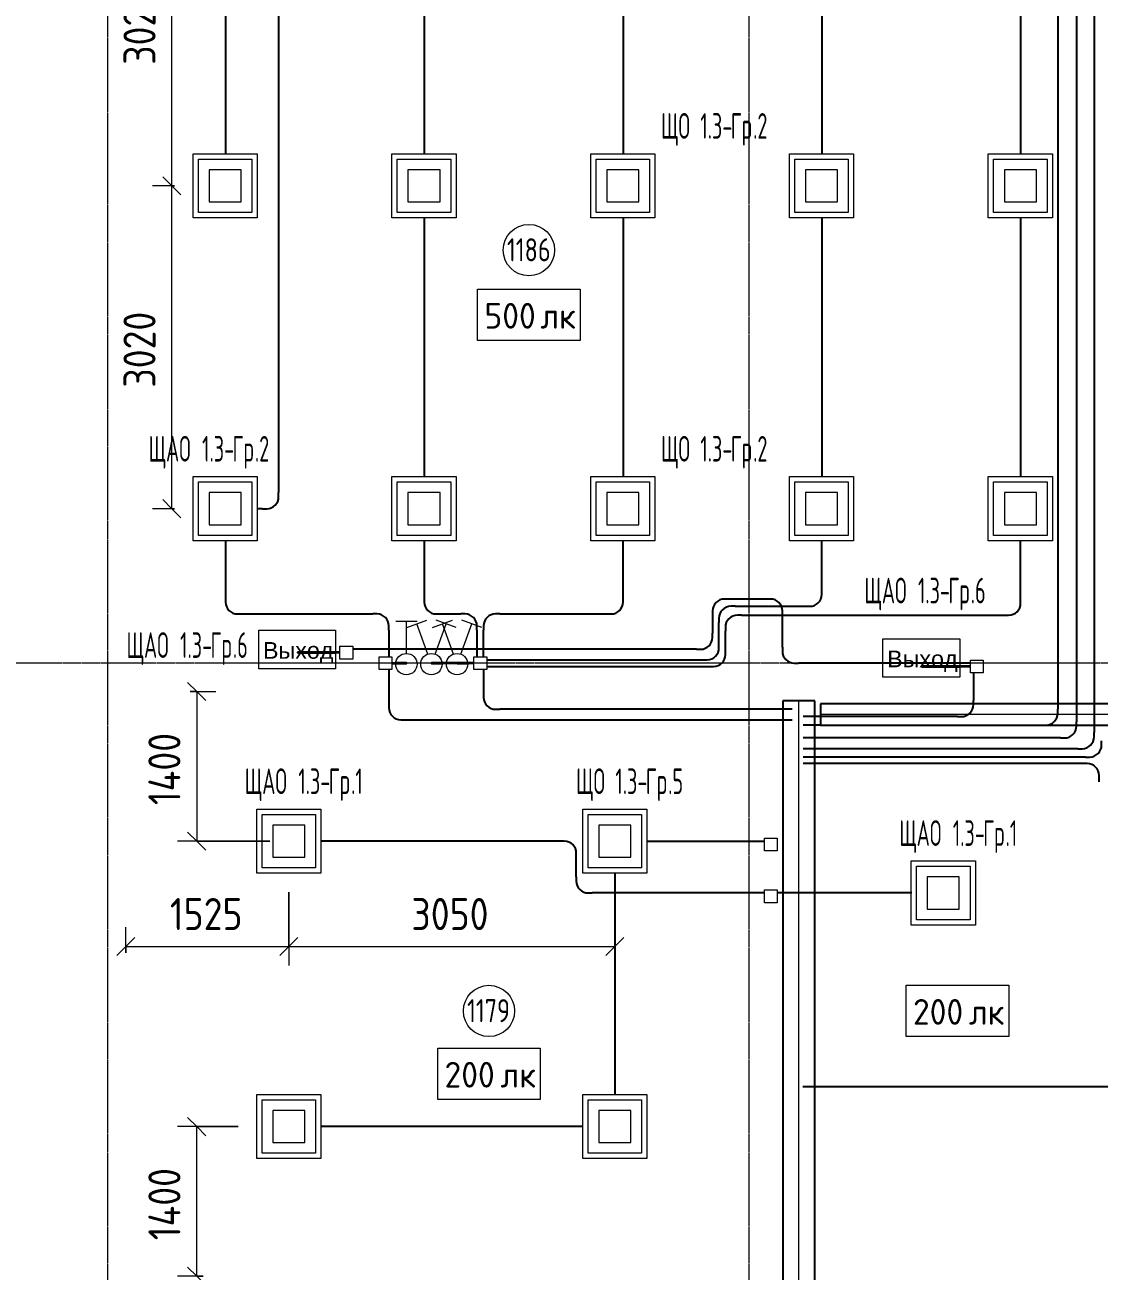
# Model space of a CAD drawing. Header units: millimetres. Extents: x -4730 to 98194, y -4296 to 93388.
# Drawn here: x 77226 to 87276, y 60813 to 72470 of the extents above; entities that cross this region are included whole.
import ezdxf

# ---------------------------------------------------------------- set-up
doc = ezdxf.new("R2010")
doc.units = ezdxf.units.MM
doc.linetypes.add('Линия сетки', pattern=[22.225, 12.7, -3.175, 3.175, -3.175])
for name, color, linetype, lineweight, true_color in [('Кабельные лотки', 5, 'Continuous', 25, 0x0000ff), ('Короба', 7, 'Continuous', 25, 0x008000), ('Соединительные детали коробов', 7, 'Continuous', 25, 0x008000), ('Типовые аннотации', 5, 'Continuous', 18, 0x0000ff)]:
    doc.layers.add(name, color=color, linetype=linetype, lineweight=lineweight, true_color=true_color)
for name, color, linetype, lineweight in [('Марки помещений', 7, 'Continuous', 9), ('Марки силовых электроприборов', 7, 'Continuous', 9), ('Осевая линия', 7, 'Continuous', 18), ('Оси', 7, 'Continuous', 9), ('Провода', 7, 'Continuous', 35), ('Размеры', 7, 'Continuous', 9), ('Размеры-120', 7, 'Continuous', 9)]:
    doc.layers.add(name, color=color, linetype=linetype, lineweight=lineweight)
doc.styles.add('Arial', font='arial.ttf', dxfattribs={"height": 156})
doc.styles.add('GOST Common', font='GOST_Common.ttf', dxfattribs={"width": 0.6, "height": 240})
doc.styles.add('GOST Common_1', font='GOST_Common.ttf', dxfattribs={"width": 0.9, "height": 300})
doc.styles.add('GOST Common_2', font='GOST_Common.ttf', dxfattribs={"height": 240})
doc.styles.add('GOST Common_3', font='GOST_Common.ttf', dxfattribs={"width": 0.8, "height": 216})
doc.dimstyles.new('ADSK_Проверочный_3', dxfattribs={"dimscale": 304.8, "dimtxt": 301.714499, "dimasz": 0.556693, "dimexe": 0.590551, "dimexo": 0.590551, "dimgap": 0.19685, "dimtad": 1, "dimdec": 3, "dimrnd": 0.001, "dimdsep": 46, "dimtxsty": 'GOST Common_1', "dimblk1": 'OBLIQUE', "dimblk2": 'OBLIQUE', "dimsah": 1, "dimcen": 0.09, "dimazin": 0, "dimtfac": 1, "dimtdec": 4, "dimtix": 1, "dimtmove": 0, "dimatfit": 3, "dimfxl": 1, "dimtvp": 1, "dimtolj": 1, "dimtzin": 0, "dimarcsym": 2})

# ---------------------------------------------------------------- blocks, each defined once
blk = doc.blocks.new('M_Короб_ отвод - Плоский торец - ПВХ - Стандартная-2386742-1-й этаж')
at = {"layer": 'Соединительные детали коробов'}
for p, q in [((0, 111.95), (0, 150.05)), ((-150.05, 0), (-111.95, 0))]:
    blk.add_line(p, q, dxfattribs=at)
blk.add_arc((-111.95, 111.95), 111.95, 270, 0, dxfattribs=at)
blk = doc.blocks.new('DIMBLOCK268-1-й этаж')
at = {"layer": 'Размеры-120'}
for p, q in [((78600, 70965), (78515, 71050)), ((78625, 70965), (78420, 70965)), ((78600, 67945), (78600, 70965)), ((78600, 70965), (78685, 70880)), ((78600, 70965), (78625, 70965)), ((78600, 67945), (78515, 68030)), ((78625, 67945), (78420, 67945)), ((78600, 67945), (78685, 67860)), ((78600, 67945), (78625, 67945))]:
    blk.add_line(p, q, dxfattribs=at)
at = {"layer": 'Размеры-120', "color": 0, "insert": (78148, 69077), "char_height": 300, "width": 908.21, "attachment_point": 1, "rotation": 90, "line_spacing_factor": 1.022761, "style": 'GOST Common_1'}
blk.add_mtext('3020', dxfattribs=at)
blk = doc.blocks.new('_Oblique')
at = {"color": 0, "linetype": 'ByBlock', "lineweight": -2}
blk.add_line((-0.5, -0.5), (0.5, 0.5), dxfattribs=at)
blk = doc.blocks.new('DIMBLOCK269-1-й этаж')
at = {"layer": 'Размеры-120'}
for p, q in [((78600, 73985), (78515, 74070)), ((78625, 73985), (78420, 73985)), ((78600, 70965), (78600, 73985)), ((78600, 73985), (78685, 73900)), ((78600, 73985), (78625, 73985)), ((78600, 70965), (78515, 71050)), ((78625, 70965), (78420, 70965)), ((78600, 70965), (78685, 70880)), ((78600, 70965), (78625, 70965))]:
    blk.add_line(p, q, dxfattribs=at)
at = {"layer": 'Размеры-120', "color": 0, "insert": (78148, 72097), "char_height": 300, "width": 908.21, "attachment_point": 1, "rotation": 90, "line_spacing_factor": 1.022761, "style": 'GOST Common_1'}
blk.add_mtext('3020', dxfattribs=at)
blk = doc.blocks.new('ADSK_Марка_Помещение_1_ГОСТ21-501-2011 - Номер-85995-1-й этаж')
at = {"layer": 'Марки помещений'}
blk.add_circle((0, 0), 2, dxfattribs=at)
blk = doc.blocks.new('DIMBLOCK271-1-й этаж')
at = {"layer": 'Размеры-120'}
for p, q in [((78833, 66235), (78748, 66320)), ((78773, 66235), (79013, 66235)), ((78833, 66235), (78773, 66235)), ((78833, 66235), (78833, 64835)), ((78833, 66235), (78918, 66150)), ((79517, 64835), (78653, 64835)), ((78833, 64835), (78748, 64920)), ((78833, 64835), (78918, 64750)), ((78833, 64835), (79517, 64835))]:
    blk.add_line(p, q, dxfattribs=at)
at = {"layer": 'Размеры-120', "color": 0, "insert": (78381, 65172), "char_height": 300, "width": 871.39, "attachment_point": 1, "rotation": 90, "line_spacing_factor": 1.022761, "style": 'GOST Common_1'}
blk.add_mtext('1400', dxfattribs=at)
blk = doc.blocks.new('DIMBLOCK272-1-й этаж')
at = {"layer": 'Размеры-120'}
for p, q in [((78833, 62165), (78748, 62250)), ((79220, 62165), (78653, 62165)), ((78833, 60765), (78833, 62165)), ((78833, 62165), (78918, 62080)), ((78833, 62165), (79220, 62165)), ((78833, 60765), (78748, 60850)), ((78893, 60765), (78653, 60765)), ((78833, 60765), (78918, 60680)), ((78833, 60765), (78893, 60765))]:
    blk.add_line(p, q, dxfattribs=at)
at = {"layer": 'Размеры-120', "color": 0, "insert": (78381, 61102), "char_height": 300, "width": 871.39, "attachment_point": 1, "rotation": 90, "line_spacing_factor": 1.022761, "style": 'GOST Common_1'}
blk.add_mtext('1400', dxfattribs=at)
blk = doc.blocks.new('DIMBLOCK273-1-й этаж')
at = {"layer": 'Размеры-120'}
for p, q in [((79695, 64357), (79695, 63671)), ((79695, 63851), (79695, 64357)), ((78170, 63791), (78170, 64031)), ((78170, 63851), (78255, 63935)), ((79695, 63851), (79780, 63935)), ((78170, 63851), (78085, 63766)), ((78170, 63851), (79695, 63851)), ((78170, 63851), (78170, 63791)), ((79695, 63851), (79610, 63766))]:
    blk.add_line(p, q, dxfattribs=at)
at = {"layer": 'Размеры-120', "color": 0, "insert": (78582, 64303), "char_height": 300, "width": 840.71, "attachment_point": 1, "line_spacing_factor": 1.022761, "style": 'GOST Common_1'}
blk.add_mtext('1525', dxfattribs=at)
blk = doc.blocks.new('DIMBLOCK274-1-й этаж')
at = {"layer": 'Размеры-120'}
for p, q in [((79695, 64357), (79695, 63671)), ((79695, 63851), (79695, 64357)), ((82745, 64357), (82745, 63671)), ((82745, 63851), (82745, 64357)), ((79695, 63851), (79780, 63935)), ((82745, 63851), (82830, 63935)), ((79695, 63851), (79610, 63766)), ((79695, 63851), (82745, 63851)), ((82745, 63851), (82660, 63766))]:
    blk.add_line(p, q, dxfattribs=at)
at = {"layer": 'Размеры-120', "color": 0, "insert": (80842, 64303), "char_height": 300, "width": 908.21, "attachment_point": 1, "line_spacing_factor": 1.022761, "style": 'GOST Common_1'}
blk.add_mtext('3050', dxfattribs=at)
blk = doc.blocks.new('Морка помещения_освещённость_ - Морка помещения_освещённость_-1484368-1-й этаж')
at = {"layer": 'Марки помещений', "color": 190, "true_color": 0x8000ff}
for p, q in [((-4, 0), (-4, 4)), ((-4, 4), (4, 4)), ((4, 4), (4, 0)), ((4, 0), (-4, 0))]:
    blk.add_line(p, q, dxfattribs=at)

msp = doc.modelspace()

# ---------------------------------------------------------------- linework, layer by layer
at = {"layer": 'Кабельные лотки'}
for p, q in [((84617.9607, 66148.1437), (84317.9607, 66148.1437)), ((84317.9607, 66148.1437), (84317.9607, 46528.1437)), ((84617.9607, 46528.1437), (84617.9607, 66148.1437)), ((84671.3863, 66120), (84671.3863, 65920)), ((87596.3863, 66120), (84671.3863, 66120)), ((84671.3863, 65920), (87596.3863, 65920))]:
    msp.add_line(p, q, dxfattribs=at)
at = {"layer": 'Короба'}
for p, q in [((86889.1331, 78871.0663), (86889.1331, 66070.05)), ((87064.1331, 78871.0663), (87064.1331, 65950.05)), ((87229.1331, 78871.0663), (87229.1331, 65850.05)), ((79599.764, 76854.95), (79599.764, 68095.05)), ((79102.264, 73687.5), (79102.264, 71262.5)), ((80962.264, 73687.5), (80962.264, 71262.5)), ((82822.264, 73687.5), (82822.264, 71262.5)), ((84682.264, 73687.5), (84682.264, 71262.5)), ((86542.264, 73687.5), (86542.264, 71262.5)), ((80962.264, 70667.5), (80962.264, 68242.5)), ((82822.264, 70667.5), (82822.264, 68242.5)), ((84682.264, 70667.5), (84682.264, 68242.5)), ((86542.264, 70667.5), (86542.264, 68242.5)), ((79449.714, 67945), (79399.764, 67945)), ((79102.264, 67647.5), (79102.264, 67110.05)), ((80962.264, 67647.5), (80962.264, 67110.05)), ((82822.264, 67110.05), (82822.264, 67647.5)), ((84682.264, 67181.55), (84682.264, 67647.5)), ((86542.264, 67098.55), (86542.264, 67647.5)), ((84162.8982, 67100), (83810.05, 67100)), ((83870.05, 67031.5), (84532.214, 67031.5)), ((79252.314, 66960), (80481.45, 66960)), ((81112.314, 66960), (81304.9303, 66960)), ((81668.0303, 66960), (82672.214, 66960)), ((83660, 66949.95), (83660, 66779.9012)), ((83930.05, 66948.5), (86392.214, 66948.5)), ((84312.9482, 66649.9012), (84312.9482, 66949.95)), ((80631.5, 66809.95), (80631.5, 66560)), ((81454.9803, 66809.95), (81454.9803, 66560)), ((81517.9803, 66560), (81517.9803, 66809.95)), ((83720, 66681.55), (83720, 66881.45)), ((83780, 66618.55), (83780, 66798.45)), ((83509.95, 66629.8512), (80292.9482, 66629.8512)), ((81546.4803, 66531.5), (83569.95, 66531.5)), ((81546.4803, 66468.5), (83629.95, 66468.5)), ((86072.9482, 66499.8512), (84462.9982, 66499.8512)), ((80631.5, 66440), (80631.5, 66120.05)), ((81517.9803, 66440), (81517.9803, 66218.1937)), ((86101.4482, 66408.3512), (86101.4482, 66150.05)), ((84405.4473, 66068.1437), (81668.0303, 66068.1437)), ((85951.3982, 66000), (84509.1331, 66000)), ((80781.55, 65970), (84405.4473, 65970)), ((84671.3863, 65920), (84509.1331, 65920)), ((86914.0831, 65800), (84509.1331, 65800)), ((87079.0831, 65700), (84509.1331, 65700)), ((87149.95, 65622), (84509.1331, 65622)), ((87126.45, 65561.0617), (84509.1331, 65561.0617)), ((87276.5, 65391.1117), (87276.5, 65411.0117)), ((82234.714, 64835), (79994.764, 64835)), ((83044.764, 64835), (84144.764, 64835)), ((82384.764, 64500.05), (82384.764, 64684.95)), ((82747.264, 62462.5), (82747.264, 64537.5)), ((84144.764, 64350), (82534.814, 64350)), ((85523.6442, 64350), (84264.764, 64350)), ((87543.7621, 62536.1876), (84503.7621, 62536.1876)), ((82449.764, 62165), (79994.764, 62165))]:
    msp.add_line(p, q, dxfattribs=at)
at = {"layer": 'Осевая линия'}
for p, q in [((84467.9607, 46528.1437), (84467.9607, 66148.1437)), ((87596.3863, 66020), (84671.3863, 66020))]:
    msp.add_line(p, q, dxfattribs=at)
at = {"layer": 'Оси', "linetype": 'Линия сетки'}
for p, q in [((78000, 93388.3703), (78000, -3096.3487)), ((84000, 93388.3703), (84000, -3096.3487)), ((98194.2682, 66500), (-3530.0173, 66500))]:
    msp.add_line(p, q, dxfattribs=at)
at = {"layer": 'Провода', "flags": 128}
for points in [[(80172.9482, 66598.3515), (79777.9849, 66598.3533), (80132.967, 66598.3533)], [(80660, 66500.0006), (80795.4571, 66500.0021), (80695.896, 66500.0021)], [(81426.4803, 66500.0003), (81029.6703, 66500.0021), (81129.2314, 66500.0021)], [(81426.4803, 66500.0006), (81269.6703, 66500.0021), (81369.2314, 66500.0021)], [(86072.9482, 66468.3515), (85617.9849, 66468.3533), (85972.967, 66468.3533)]]:
    msp.add_lwpolyline(points, dxfattribs=at)
at = {"layer": 'Типовые аннотации'}
for p, q in [((78800, 71265), (79400, 71265)), ((78800, 70665), (78800, 71265)), ((79400, 71265), (79400, 70665)), ((80660, 71265), (81260, 71265)), ((80660, 70665), (80660, 71265)), ((81260, 71265), (81260, 70665)), ((82520, 71265), (83120, 71265)), ((82520, 70665), (82520, 71265)), ((83120, 71265), (83120, 70665)), ((84380, 71265), (84980, 71265)), ((84380, 70665), (84380, 71265)), ((84980, 71265), (84980, 70665)), ((86240, 71265), (86840, 71265)), ((86240, 70665), (86240, 71265)), ((86840, 71265), (86840, 70665)), ((78850, 71215), (79350, 71215)), ((78850, 70715), (78850, 71215)), ((78950, 71115), (78950, 70815)), ((79250, 71115), (78950, 71115)), ((79250, 70815), (79250, 71115)), ((79350, 71215), (79350, 70715)), ((80710, 71215), (81210, 71215)), ((80710, 70715), (80710, 71215)), ((80810, 71115), (80810, 70815)), ((81110, 71115), (80810, 71115)), ((81110, 70815), (81110, 71115)), ((81210, 71215), (81210, 70715)), ((82570, 71215), (83070, 71215)), ((82570, 70715), (82570, 71215)), ((82670, 71115), (82670, 70815)), ((82970, 71115), (82670, 71115)), ((82970, 70815), (82970, 71115)), ((83070, 71215), (83070, 70715)), ((84430, 71215), (84930, 71215)), ((84430, 70715), (84430, 71215)), ((84530, 71115), (84530, 70815)), ((84830, 71115), (84530, 71115)), ((84830, 70815), (84830, 71115)), ((84930, 71215), (84930, 70715)), ((86290, 71215), (86790, 71215)), ((86290, 70715), (86290, 71215)), ((86390, 71115), (86390, 70815)), ((86690, 71115), (86390, 71115)), ((86690, 70815), (86690, 71115)), ((86790, 71215), (86790, 70715)), ((78950, 70815), (79250, 70815)), ((80810, 70815), (81110, 70815)), ((82670, 70815), (82970, 70815)), ((84530, 70815), (84830, 70815)), ((86390, 70815), (86690, 70815)), ((79400, 70665), (78800, 70665)), ((79350, 70715), (78850, 70715)), ((81260, 70665), (80660, 70665)), ((81210, 70715), (80710, 70715)), ((83120, 70665), (82520, 70665)), ((83070, 70715), (82570, 70715)), ((84980, 70665), (84380, 70665)), ((84930, 70715), (84430, 70715)), ((86840, 70665), (86240, 70665)), ((86790, 70715), (86290, 70715)), ((80660, 68245), (81260, 68245)), ((80660, 67645), (80660, 68245)), ((80710, 68195), (81210, 68195)), ((80710, 67695), (80710, 68195)), ((81210, 68195), (81210, 67695)), ((81260, 68245), (81260, 67645)), ((82520, 68245), (83120, 68245)), ((82520, 67645), (82520, 68245)), ((82570, 68195), (83070, 68195)), ((82570, 67695), (82570, 68195)), ((83070, 68195), (83070, 67695)), ((83120, 68245), (83120, 67645)), ((84380, 68245), (84980, 68245)), ((84380, 67645), (84380, 68245)), ((84430, 68195), (84930, 68195)), ((84430, 67695), (84430, 68195)), ((84930, 68195), (84930, 67695)), ((84980, 68245), (84980, 67645)), ((86240, 68245), (86840, 68245)), ((86240, 67645), (86240, 68245)), ((86290, 68195), (86790, 68195)), ((86290, 67695), (86290, 68195)), ((86790, 68195), (86790, 67695)), ((86840, 68245), (86840, 67645)), ((80810, 68095), (80810, 67795)), ((81110, 68095), (80810, 68095)), ((81110, 67795), (81110, 68095)), ((82670, 68095), (82670, 67795)), ((82970, 68095), (82670, 68095)), ((82970, 67795), (82970, 68095)), ((84530, 68095), (84530, 67795)), ((84830, 68095), (84530, 68095)), ((84830, 67795), (84830, 68095)), ((86390, 68095), (86390, 67795)), ((86690, 68095), (86390, 68095)), ((86690, 67795), (86690, 68095)), ((80810, 67795), (81110, 67795)), ((82670, 67795), (82970, 67795)), ((84530, 67795), (84830, 67795)), ((86390, 67795), (86690, 67795)), ((81260, 67645), (80660, 67645)), ((81210, 67695), (80710, 67695)), ((83120, 67645), (82520, 67645)), ((83070, 67695), (82570, 67695)), ((84980, 67645), (84380, 67645)), ((84930, 67695), (84430, 67695)), ((86840, 67645), (86240, 67645)), ((86790, 67695), (86290, 67695)), ((80798.893, 66832.3184), (80986.8315, 66900.7224)), ((80995.4683, 66584.6126), (80892.8622, 66866.5204)), ((81038.893, 66832.3184), (81226.8315, 66900.7224)), ((81063.8723, 66584.6126), (81166.4784, 66866.5204)), ((81260.4476, 66832.3184), (81072.5091, 66900.7224)), ((81235.4683, 66584.6126), (81132.8622, 66866.5204)), ((81303.8723, 66584.6126), (81406.4784, 66866.5204)), ((81500.4476, 66832.3184), (81312.5091, 66900.7224)), ((82445, 65135), (83045, 65135)), ((82445, 64535), (82445, 65135)), ((82495, 65085), (82995, 65085)), ((82495, 64585), (82495, 65085)), ((82995, 65085), (82995, 64585)), ((83045, 65135), (83045, 64535)), ((82595, 64985), (82595, 64685)), ((82895, 64985), (82595, 64985)), ((82895, 64685), (82895, 64985)), ((82995, 64585), (82495, 64585)), ((82595, 64685), (82895, 64685)), ((83045, 64535), (82445, 64535)), ((79395, 62465), (79995, 62465)), ((79395, 61865), (79395, 62465)), ((79445, 62415), (79945, 62415)), ((79445, 61915), (79445, 62415)), ((79945, 62415), (79945, 61915)), ((79995, 62465), (79995, 61865)), ((82445, 62465), (83045, 62465)), ((82445, 61865), (82445, 62465)), ((82495, 62415), (82995, 62415)), ((82495, 61915), (82495, 62415)), ((82995, 62415), (82995, 61915)), ((83045, 62465), (83045, 61865)), ((79545, 62315), (79545, 62015)), ((79845, 62315), (79545, 62315)), ((79845, 62015), (79845, 62315)), ((82595, 62315), (82595, 62015)), ((82895, 62315), (82595, 62315)), ((82895, 62015), (82895, 62315)), ((79545, 62015), (79845, 62015)), ((82595, 62015), (82895, 62015)), ((79945, 61915), (79445, 61915)), ((82995, 61915), (82495, 61915)), ((79995, 61865), (79395, 61865)), ((83045, 61865), (82445, 61865))]:
    msp.add_line(p, q, dxfattribs=at)
at = {"layer": 'Типовые аннотации', "color": 1, "true_color": 0xff0000}
for p, q in [((78800, 68245), (79400, 68245)), ((78800, 67645), (78800, 68245)), ((78850, 68195), (79350, 68195)), ((78850, 67695), (78850, 68195)), ((79350, 68195), (79350, 67695)), ((79400, 68245), (79400, 67645)), ((78950, 68095), (78950, 67795)), ((79250, 68095), (78950, 68095)), ((79250, 67795), (79250, 68095)), ((78950, 67795), (79250, 67795)), ((79400, 67645), (78800, 67645)), ((79350, 67695), (78850, 67695)), ((80895.4571, 66890.6433), (80695.4571, 66890.6433)), ((80795.4571, 66590.6433), (80795.4571, 66890.6433)), ((80172.9482, 66658.3512), (80292.9482, 66658.3512)), ((80172.9482, 66538.3512), (80172.9482, 66658.3512)), ((80292.9482, 66658.3512), (80292.9482, 66538.3512)), ((80540, 66560), (80660, 66560)), ((80540, 66440), (80540, 66560)), ((80660, 66560), (80660, 66440)), ((80292.9482, 66538.3512), (80172.9482, 66538.3512)), ((86072.9482, 66528.3512), (86192.9482, 66528.3512)), ((86072.9482, 66408.3512), (86072.9482, 66528.3512)), ((86192.9482, 66528.3512), (86192.9482, 66408.3512)), ((80660, 66440), (80540, 66440)), ((86192.9482, 66408.3512), (86072.9482, 66408.3512)), ((79395, 65135), (79995, 65135)), ((79395, 64535), (79395, 65135)), ((79445, 65085), (79945, 65085)), ((79445, 64585), (79445, 65085)), ((79945, 65085), (79945, 64585)), ((79995, 65135), (79995, 64535)), ((79545, 64985), (79545, 64685)), ((79845, 64985), (79545, 64985)), ((79845, 64685), (79845, 64985)), ((79945, 64585), (79445, 64585)), ((79545, 64685), (79845, 64685)), ((85518.8802, 64650), (86118.8802, 64650)), ((85518.8802, 64050), (85518.8802, 64650)), ((85568.8802, 64600), (86068.8802, 64600)), ((85568.8802, 64100), (85568.8802, 64600)), ((86068.8802, 64600), (86068.8802, 64100)), ((86118.8802, 64650), (86118.8802, 64050)), ((79995, 64535), (79395, 64535)), ((85668.8802, 64500), (85668.8802, 64200)), ((85968.8802, 64500), (85668.8802, 64500)), ((85968.8802, 64200), (85968.8802, 64500)), ((84144.764, 64378.5), (84264.764, 64378.5)), ((84144.764, 64258.5), (84144.764, 64378.5)), ((84264.764, 64378.5), (84264.764, 64258.5)), ((84264.764, 64258.5), (84144.764, 64258.5)), ((85668.8802, 64200), (85968.8802, 64200)), ((86118.8802, 64050), (85518.8802, 64050)), ((86068.8802, 64100), (85568.8802, 64100))]:
    msp.add_line(p, q, dxfattribs=at)
at = {"layer": 'Типовые аннотации', "color": 96, "true_color": 0x008000}
for p, q in [((79412.967, 66448.2548), (79412.967, 66808.2548)), ((79412.967, 66808.2548), (80132.967, 66808.2548)), ((80132.967, 66808.2548), (80132.967, 66448.2548)), ((85252.967, 66368.2548), (85252.967, 66728.2548)), ((85252.967, 66728.2548), (85972.967, 66728.2548)), ((85972.967, 66728.2548), (85972.967, 66368.2548)), ((80132.967, 66448.2548), (79412.967, 66448.2548)), ((85972.967, 66368.2548), (85252.967, 66368.2548))]:
    msp.add_line(p, q, dxfattribs=at)
at = {"layer": 'Типовые аннотации', "color": 7}
for p, q in [((81426.4803, 66560), (81546.4803, 66560)), ((81426.4803, 66440), (81426.4803, 66560)), ((81546.4803, 66560), (81546.4803, 66440)), ((81546.4803, 66440), (81426.4803, 66440))]:
    msp.add_line(p, q, dxfattribs=at)
at = {"layer": 'Типовые аннотации', "color": 16, "true_color": 0x800000}
for p, q in [((84144.764, 64863.5), (84264.764, 64863.5)), ((84144.764, 64743.5), (84144.764, 64863.5)), ((84264.764, 64863.5), (84264.764, 64743.5)), ((84264.764, 64743.5), (84144.764, 64743.5))]:
    msp.add_line(p, q, dxfattribs=at)
at = {"layer": 'Типовые аннотации', "color": 1, "true_color": 0xff0000}
msp.add_circle((80795.4571, 66490.6433), 100, dxfattribs=at)
at = {"layer": 'Типовые аннотации'}
for centre in [(81029.6703, 66490.6433), (81269.6703, 66490.6433)]:
    msp.add_circle(centre, 100, dxfattribs=at)

# ---------------------------------------------------------------- block references
at = {"layer": 'Марки помещений', "xscale": 120, "yscale": 120, "zscale": 120}
for p in [(81941.4046, 70363.7226), (81568.0742, 63246.2793)]:
    msp.add_blockref('ADSK_Марка_Помещение_1_ГОСТ21-501-2011 - Номер-85995-1-й этаж', p, dxfattribs=at)
at = {"layer": 'Марки помещений', "color": 190, "true_color": 0x8000ff, "xscale": 120, "yscale": 120, "zscale": 120}
for p in [(81941.4046, 69517.5148), (85951.2599, 63006.2793), (81568.0742, 62418.4098)]:
    msp.add_blockref('Морка помещения_освещённость_ - Морка помещения_освещённость_-1484368-1-й этаж', p, dxfattribs=at)
at = {"layer": 'Соединительные детали коробов'}
for p in [(79599.764, 67945), (84682.264, 67031.5), (82822.264, 66960), (86542.264, 66948.5), (83660, 66629.8512), (83720, 66531.5), (83780, 66468.5), (86101.4482, 66000), (86889.1331, 65920), (87064.1331, 65800), (87229.1331, 65700), (87300, 65622)]:
    msp.add_blockref('M_Короб_ отвод - Плоский торец - ПВХ - Стандартная-2386742-1-й этаж', p, dxfattribs=at)
for p, rotation in [((79102.264, 66960), 270), ((80962.264, 66960), 270), ((83660, 67100), 180), ((83720, 67031.5), 180), ((84312.9482, 67100), 90), ((80631.5, 66960), 90), ((81454.9803, 66960), 90), ((81517.9803, 66960), 180), ((83780, 66948.5), 180), ((84312.9482, 66499.8512), 270), ((81517.9803, 66068.1437), 270), ((80631.5, 65970), 270), ((87276.5, 65561.0617), 90), ((82384.764, 64835), 90), ((82384.764, 64350), 270)]:
    msp.add_blockref('M_Короб_ отвод - Плоский торец - ПВХ - Стандартная-2386742-1-й этаж', p, dxfattribs=dict(at, rotation=rotation))

# ---------------------------------------------------------------- texts
at = {"layer": 'Марки помещений', "char_height": 216, "width": 507.9492, "attachment_point": 1, "style": 'GOST Common_3'}
for s, insert in [('1186', (81736.1287, 70474.5098)), ('1179', (81362.7982, 63357.0665))]:
    msp.add_mtext(s, dxfattribs=dict(at, insert=insert))
at = {"layer": 'Марки помещений', "color": 190, "true_color": 0x8000ff, "char_height": 240, "attachment_point": 1, "style": 'GOST Common_2'}
for s, insert, width in [('500', (81525.3208, 69869.2268), 634.9365), ('лк', (82049.1958, 69869.2268), 413.67075), ('200', (85535.1761, 63357.9912), 634.9365), ('лк', (86059.0511, 63357.9912), 413.67075), ('200', (81151.9903, 62770.1218), 634.9365), ('лк', (81675.8653, 62770.1218), 413.67075)]:
    msp.add_mtext(s, dxfattribs=dict(at, insert=insert, width=width))
at = {"layer": 'Марки силовых электроприборов', "char_height": 240, "attachment_point": 1, "style": 'GOST Common'}
for s, insert, width in [('ЩО', (83177.1253, 71645.1824), 340.55685), (' 1.3-', (83458.1128, 71645.1824), 450.2277), ('Гр', (83829.5878, 71645.1824), 253.9746), ('.2', (84039.1378, 71645.1824), 178.93665), ('ЩАО', (78381.9599, 68625.1824), 502.17705), (' 1.3-', (78796.2974, 68625.1824), 450.2277), ('Гр', (79167.7724, 68625.1824), 253.9746), ('.2', (79377.3224, 68625.1824), 178.93665), ('ЩО', (83177.1253, 68625.1824), 340.55685), (' 1.3-', (83458.1128, 68625.1824), 450.2277), ('Гр', (83829.5878, 68625.1824), 253.9746), ('.2', (84039.1378, 68625.1824), 178.93665), ('ЩАО', (85079.884, 67298.9608), 502.17705), (' 1.3-', (85494.2215, 67298.9608), 450.2277), ('Гр', (85865.6965, 67298.9608), 253.9746), ('.6', (86075.2465, 67298.9608), 178.93665), ('ЩАО', (78175.9209, 66788.8417), 502.17705), (' 1.3-', (78590.2584, 66788.8417), 450.2277), ('Гр', (78961.7334, 66788.8417), 253.9746), ('.6', (79171.2834, 66788.8417), 178.93665), ('ЩАО', (79282.0853, 65515.1824), 502.17705), (' 1.3-', (79696.4228, 65515.1824), 450.2277), ('Гр', (80067.8978, 65515.1824), 253.9746), ('.1', (80277.4478, 65515.1824), 138.5316), ('ЩО', (82382.1253, 65515.1824), 340.55685), (' 1.3-', (82663.1128, 65515.1824), 450.2277), ('Гр', (83034.5878, 65515.1824), 253.9746), ('.5', (83244.1378, 65515.1824), 178.93665), ('ЩАО', (85405.9655, 65030.1824), 502.17705), (' 1.3-', (85820.303, 65030.1824), 450.2277), ('Гр', (86191.778, 65030.1824), 253.9746), ('.1', (86401.328, 65030.1824), 138.5316)]:
    msp.add_mtext(s, dxfattribs=dict(at, insert=insert, width=width))
at = {"layer": 'Типовые аннотации', "color": 96, "lineweight": 9, "true_color": 0x008000, "char_height": 156, "width": 769.62, "attachment_point": 1, "style": 'Arial'}
for insert in [(79453.1099, 66697.4194), (85293.1099, 66617.4194)]:
    msp.add_mtext('Выход', dxfattribs=dict(at, insert=insert))

# ---------------------------------------------------------------- dimensions: what is measured, and where the dimension line sits
at = {"layer": 'Размеры'}
for base, p1, p2, override, picture, middle in [((78600.3098, 73985), (78804.764, 70965), (78804.764, 73985), {"dimpost": '<>', "dimfxl": 3020}, 'DIMBLOCK269-1-й этаж', (78390.3098, 72475)), ((78600.3098, 70965), (78804.764, 67945), (78804.764, 70965), {"dimpost": '<>', "dimfxl": 3020}, 'DIMBLOCK268-1-й этаж', (78390.3098, 69455)), ((78832.8233, 64835), (78952.8052, 66235), (79697.264, 64835), {"dimpost": '<>', "dimfxl": 1585.62887}, 'DIMBLOCK271-1-й этаж', (78622.8233, 65535)), ((78832.8233, 62165), (78712.8414, 60765), (79399.764, 62165), {"dimpost": '<>', "dimfxl": 1559.443044}, 'DIMBLOCK272-1-й этаж', (78622.8233, 61465))]:
    dim = msp.add_linear_dim(base=base, p1=p1, p2=p2, angle=90, dimstyle='ADSK_Проверочный_3', override=override, dxfattribs=at)
    dim.commit()
    dim.dimension.update_dxf_attribs({"geometry": picture, "text_midpoint": middle})
for base, p1, p2, override, picture, middle in [((79695, 63850.5265), (78170, 63970.5084), (79695, 64537.5), {"dimpost": '<>', "dimfxl": 1626.992476}, 'DIMBLOCK273-1-й этаж', (78932.5, 64060.5265)), ((82745, 63850.5265), (79695, 64537.5), (82745, 64537.5), {"dimpost": '<>', "dimfxl": 3050}, 'DIMBLOCK274-1-й этаж', (81220, 64060.5265))]:
    dim = msp.add_linear_dim(base=base, p1=p1, p2=p2, dimstyle='ADSK_Проверочный_3', override=override, dxfattribs=at)
    dim.commit()
    dim.dimension.update_dxf_attribs({"geometry": picture, "text_midpoint": middle})

doc.saveas('drawing.dxf')
